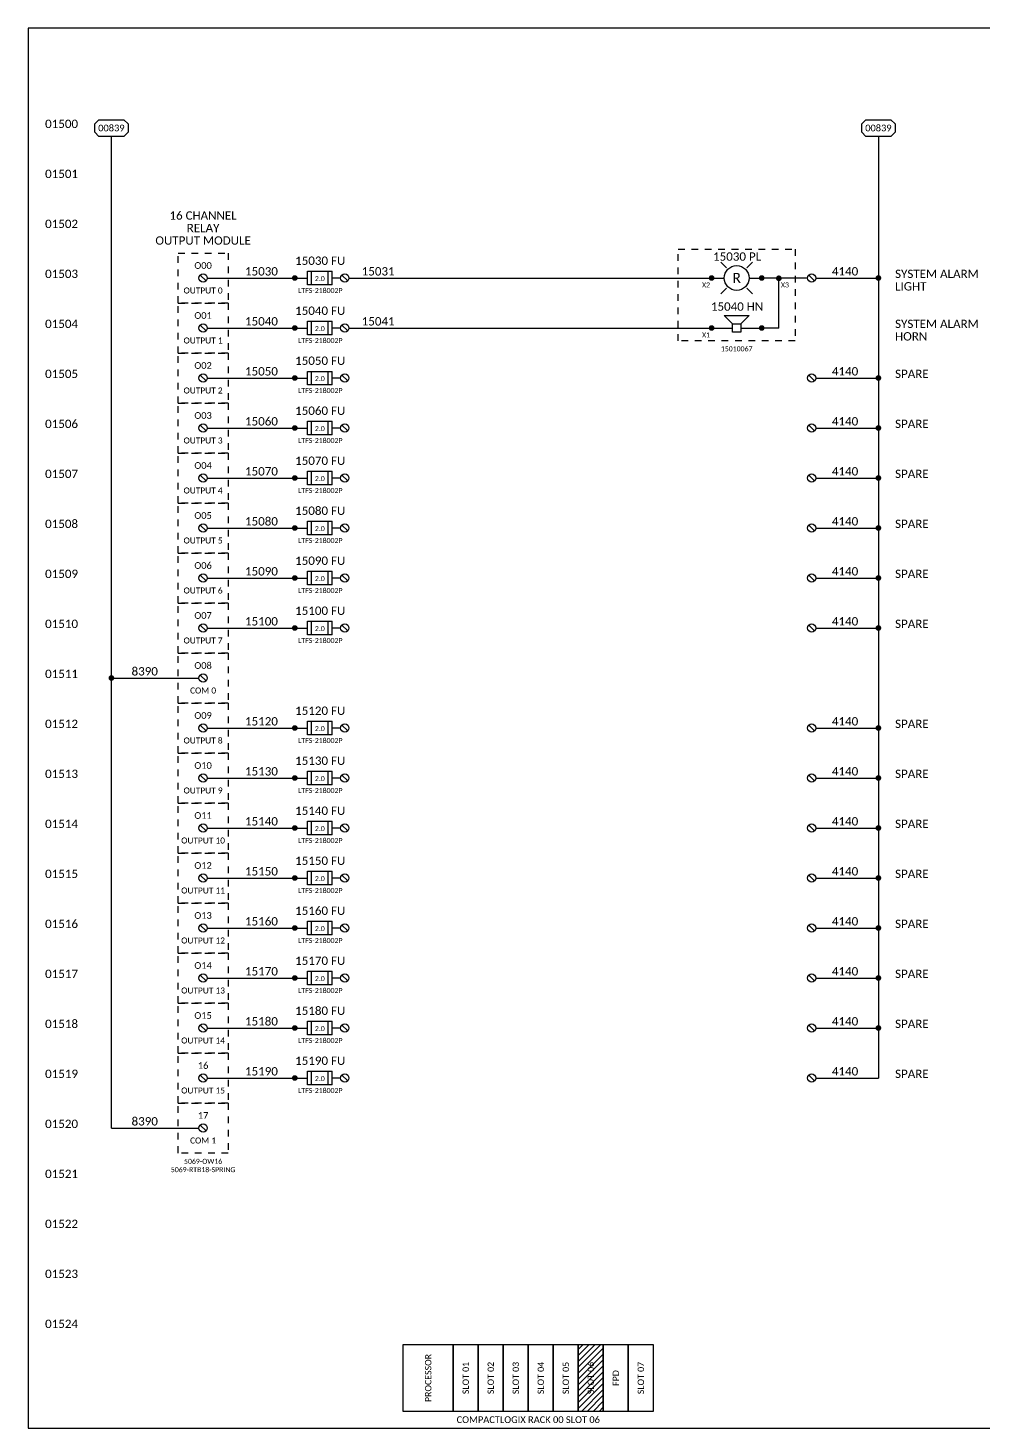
# Model space of a CAD drawing. Header units: inches. Extents: x 0 to 316, y -1 to 150.
# Drawn here: x 155 to 169.33, y 22 to 43 of the extents above; entities that cross this region are included whole.
import ezdxf
from ezdxf.enums import TextEntityAlignment as Align

# ---------------------------------------------------------------- set-up
doc = ezdxf.new("R2010")
doc.units = ezdxf.units.IN
doc.header["$MEASUREMENT"] = 0
doc.linetypes.add('HIDDEN2', pattern=[0.1875, 0.125, -0.0625])
doc.styles.add('Calibri', font='calibri.ttf')

# ---------------------------------------------------------------- blocks, each defined once
blk = doc.blocks.new('TERM')
at = {"color": 2}
blk.add_line((-0.044, 0.044), (0.044, -0.044), dxfattribs=at)
blk.add_circle((0, 0), 0.0625, dxfattribs=at)
blk = doc.blocks.new('CONN')
at = {"color": 2, "const_width": 0.0425}
blk.add_lwpolyline([(0.02125, 0, 1), (-0.02125, 0, 1)], format="xyb", close=True, dxfattribs=at)
blk = doc.blocks.new('FUSE IO')
at = {"color": 2}
for p, q in [((0, 0), (0.188, 0)), ((0.188, 0.1), (0.562, 0.1)), ((0.188, -0.1), (0.188, 0.1)), ((0.248, -0.1), (0.248, 0.1)), ((0.502, -0.1), (0.502, 0.1)), ((0.562, -0.1), (0.562, 0.1)), ((0.688, 0), (0.562, 0)), ((0.562, -0.1), (0.188, -0.1))]:
    blk.add_line(p, q, dxfattribs=at)
for name, p in [('CONN', (0, 0)), ('TERM', (0.75, 0))]:
    blk.add_blockref(name, p)
at = {"color": 3, "style": 'Calibri'}
blk.add_attdef('DEVICE', text='', height=0.125, dxfattribs=at).set_placement((0.381, 0.197), align=Align.CENTER)
at = {"style": 'Calibri'}
blk.add_attdef('AMPS', text='', height=0.075, dxfattribs=at).set_placement((0.375, -0.047), align=Align.CENTER)
for tag, p in [('TL', (0.006, -0.241)), ('TR', (0.756, -0.241))]:
    blk.add_attdef(tag, text='', height=0.1, dxfattribs=at).set_placement(p, align=Align.BOTTOM_CENTER)
at = {"color": 6, "style": 'Calibri'}
blk.add_attdef('PART', text='', height=0.075, dxfattribs=at).set_placement((0.382, -0.188), align=Align.MIDDLE_CENTER)
blk = doc.blocks.new('REF')
at = {"color": 2}
for p, q in [((0, 0.062), (0.062, 0.125)), ((0, -0.062), (0, 0.062)), ((0.062, 0.125), (0.438, 0.125)), ((0.438, 0.125), (0.5, 0.062)), ((0.5, 0.062), (0.5, -0.062)), ((0.062, -0.125), (0, -0.062)), ((0.438, -0.125), (0.062, -0.125)), ((0.5, -0.062), (0.438, -0.125))]:
    blk.add_line(p, q, dxfattribs=at)
at = {"color": 3, "style": 'Calibri'}
blk.add_attdef('XXXXX', text='', height=0.1, dxfattribs=at).set_placement((0.25, -0.05), align=Align.CENTER)
blk = doc.blocks.new('LT - IO MODULE')
at = {"color": 2}
for p, q in [((0.221, 0.154), (0.138, 0.237)), ((0.529, 0.154), (0.612, 0.237)), ((0, 0), (0.189, 0)), ((0.561, 0), (0.75, 0)), ((0.138, -0.237), (0.221, -0.154)), ((0.612, -0.237), (0.529, -0.154))]:
    blk.add_line(p, q, dxfattribs=at)
blk.add_circle((0.375, 0), 0.186, dxfattribs=at)
for p in [(0, 0), (0.75, 0)]:
    blk.add_blockref('CONN', p)
at = {"color": 3, "style": 'Calibri'}
blk.add_attdef('DEVICE', text='', height=0.125, dxfattribs=at).set_placement((0.381, 0.259), align=Align.CENTER)
at = {"style": 'Calibri'}
blk.add_attdef('CLR', text='', height=0.15, dxfattribs=at).set_placement((0.375, 0.002), align=Align.MIDDLE_CENTER)
at = {"color": 6, "style": 'Calibri'}
blk.add_attdef('PART', text='', height=0.075, dxfattribs=at).set_placement((0.382, -0.281), align=Align.MIDDLE_CENTER)
blk = doc.blocks.new('HORN - IO MODULE')
at = {"color": 2}
for p, q in [((0, 0), (0.312, 0)), ((0.312, 0.062), (0.188, 0.188)), ((0.188, 0.188), (0.562, 0.188)), ((0.562, 0.188), (0.438, 0.062)), ((0.438, 0), (0.75, 0))]:
    blk.add_line(p, q, dxfattribs=at)
blk.add_lwpolyline([(0.312, 0.062), (0.438, 0.062), (0.438, -0.062), (0.312, -0.062)], close=True, dxfattribs=at)
for p in [(0, 0), (0.75, 0)]:
    blk.add_blockref('CONN', p)
at = {"color": 3, "style": 'Calibri'}
blk.add_attdef('DEVICE', text='', height=0.125, dxfattribs=at).set_placement((0.381, 0.259), align=Align.CENTER)
at = {"color": 6, "style": 'Calibri'}
blk.add_attdef('PART', text='', height=0.075, dxfattribs=at).set_placement((0.382, -0.25), align=Align.MIDDLE_CENTER)

msp = doc.modelspace()

# ---------------------------------------------------------------- hatches: boundary and pattern name
at = {"linetype": 'Continuous'}
h = msp.add_hatch(dxfattribs=at)
h.set_pattern_fill('ANSI31', color=2, scale=0.5)
h.set_pattern_definition([(45, (157.8125, -1), (-0.04419417, 0.04419417), [])])
h.paths.add_polyline_path([(163.625, 23.25), (163.25, 23.25), (163.25, 22.25), (163.625, 22.25)])
h.paths.add_polyline_path([(163.5, 23), (163.5, 22.5), (163.375, 22.5), (163.375, 23)], flags=0)
h.paths.add_polyline_path([(163.51458, 22.46688), (163.51458, 23.03312), (163.36088, 23.03312), (163.36088, 22.46688)], flags=24)

# ---------------------------------------------------------------- linework, layer by layer
at = {"color": 1}
for p, q in [((156.25, 26.5), (156.25, 41.375)), ((157.6875, 39.25), (159, 39.25)), ((159.8125, 39.25), (165.25, 39.25)), ((157.6875, 38.5), (159, 38.5)), ((159.8125, 38.5), (165.25, 38.5)), ((157.6875, 37.75), (159, 37.75)), ((157.6875, 37), (159, 37)), ((157.6875, 36.25), (159, 36.25)), ((157.6875, 35.5), (159, 35.5)), ((157.6875, 34.75), (159, 34.75)), ((157.6875, 34), (159, 34)), ((156.25, 33.25), (157.5625, 33.25)), ((157.6875, 32.5), (159, 32.5)), ((157.6875, 31.75), (159, 31.75)), ((157.6875, 31), (159, 31)), ((157.6875, 30.25), (159, 30.25)), ((157.6875, 29.5), (159, 29.5)), ((157.6875, 28.75), (159, 28.75)), ((157.6875, 28), (159, 28)), ((157.6875, 27.25), (159, 27.25)), ((156.25, 26.5), (157.5625, 26.5))]:
    msp.add_line(p, q, dxfattribs=at)
at = {"color": 7}
for p, q in [((167.75, 41.375), (167.75, 27.25)), ((166.25731, 38.49565), (166.25731, 39.24565)), ((166.8125, 39.25), (167.75, 39.25)), ((166.25731, 38.49565), (166.00731, 38.49565)), ((166.8125, 37.75), (167.75, 37.75)), ((166.8125, 37), (167.75, 37)), ((166.8125, 36.25), (167.75, 36.25)), ((166.8125, 35.5), (167.75, 35.5)), ((166.8125, 34.75), (167.75, 34.75)), ((166.8125, 34), (167.75, 34)), ((166.8125, 32.5), (167.75, 32.5)), ((166.8125, 31.75), (167.75, 31.75)), ((166.8125, 31), (167.75, 31)), ((166.8125, 30.25), (167.75, 30.25)), ((166.8125, 29.5), (167.75, 29.5)), ((166.8125, 28.75), (167.75, 28.75)), ((166.8125, 28), (167.75, 28)), ((166.8125, 27.25), (167.75, 27.25))]:
    msp.add_line(p, q, dxfattribs=at)
msp.add_line((166.6875, 39.25), (166, 39.25))
at = {"ltscale": 0.25}
msp.add_lwpolyline([(155, 22), (185, 22), (185, 43), (155, 43)], close=True, dxfattribs=at)
at = {"color": 2, "linetype": 'HIDDEN2', "ltscale": 0.5}
for points in [[(157.25, 39.625), (158, 39.625), (158, 38.875), (157.25, 38.875)], [(164.75, 39.68315), (166.5, 39.68315), (166.5, 38.30815), (164.75, 38.30815)], [(157.25, 38.875), (158, 38.875), (158, 38.125), (157.25, 38.125)], [(157.25, 38.125), (158, 38.125), (158, 37.375), (157.25, 37.375)], [(157.25, 37.375), (158, 37.375), (158, 36.625), (157.25, 36.625)], [(157.25, 36.625), (158, 36.625), (158, 35.875), (157.25, 35.875)], [(157.25, 35.875), (158, 35.875), (158, 35.125), (157.25, 35.125)], [(157.25, 35.125), (158, 35.125), (158, 34.375), (157.25, 34.375)], [(157.25, 34.375), (158, 34.375), (158, 33.625), (157.25, 33.625)], [(157.25, 33.625), (158, 33.625), (158, 32.875), (157.25, 32.875)], [(157.25, 32.875), (158, 32.875), (158, 32.125), (157.25, 32.125)], [(157.25, 32.125), (158, 32.125), (158, 31.375), (157.25, 31.375)], [(157.25, 31.375), (158, 31.375), (158, 30.625), (157.25, 30.625)], [(157.25, 30.625), (158, 30.625), (158, 29.875), (157.25, 29.875)], [(157.25, 29.875), (158, 29.875), (158, 29.125), (157.25, 29.125)], [(157.25, 29.125), (158, 29.125), (158, 28.375), (157.25, 28.375)], [(157.25, 28.375), (158, 28.375), (158, 27.625), (157.25, 27.625)], [(157.25, 27.625), (158, 27.625), (158, 26.875), (157.25, 26.875)], [(157.25, 26.875), (158, 26.875), (158, 26.125), (157.25, 26.125)]]:
    msp.add_lwpolyline(points, close=True, dxfattribs=at)
at = {"color": 2, "linetype": 'Continuous'}
for points in [[(160.625, 23.25), (161.375, 23.25), (161.375, 22.25), (160.625, 22.25)], [(161.375, 23.25), (161.75, 23.25), (161.75, 22.25), (161.375, 22.25)], [(161.75, 23.25), (162.125, 23.25), (162.125, 22.25), (161.75, 22.25)], [(162.125, 23.25), (162.5, 23.25), (162.5, 22.25), (162.125, 22.25)], [(162.5, 23.25), (162.875, 23.25), (162.875, 22.25), (162.5, 22.25)], [(162.875, 23.25), (163.25, 23.25), (163.25, 22.25), (162.875, 22.25)], [(163.25, 23.25), (163.625, 23.25), (163.625, 22.25), (163.25, 22.25)], [(163.625, 23.25), (164, 23.25), (164, 22.25), (163.625, 22.25)], [(164, 23.25), (164.375, 23.25), (164.375, 22.25), (164, 22.25)]]:
    msp.add_lwpolyline(points, close=True, dxfattribs=at)

# ---------------------------------------------------------------- block references
for p in [(156, 41.5), (167.5, 41.5)]:
    msp.add_blockref('REF', p).add_auto_attribs({'XXXXX': '00839'})
at = {"color": 1, "linetype": 'Continuous'}
ref = msp.add_blockref('FUSE IO', (159, 39.25), dxfattribs=at)
ref.add_attrib('DEVICE', '15030 FU', dxfattribs={"color": 3, "height": 0.125, "style": 'Calibri'}).set_placement((159.38099, 39.44688), align=Align.CENTER)
ref.add_attrib('AMPS', '2.0', dxfattribs={"height": 0.075, "style": 'Calibri'}).set_placement((159.375, 39.20337), align=Align.CENTER)
ref.add_attrib('PART', 'LTFS-218002P', dxfattribs={"color": 6, "height": 0.075, "style": 'Calibri'}).set_placement((159.3825, 39.0625), align=Align.MIDDLE_CENTER)
at = {"linetype": 'Continuous'}
ref = msp.add_blockref('LT - IO MODULE', (165.25, 39.25), dxfattribs=at)
ref.add_attrib('DEVICE', '15030 PL', dxfattribs={"color": 3, "height": 0.125, "style": 'Calibri'}).set_placement((165.63099, 39.50938), align=Align.CENTER)
ref.add_attrib('CLR', 'R', dxfattribs={"height": 0.15, "style": 'Calibri'}).set_placement((165.62479, 39.25226), align=Align.MIDDLE_CENTER)
for p in [(157.625, 39.25), (166.75, 39.25), (157.625, 38.5), (157.625, 37.75), (166.75, 37.75), (157.625, 37), (166.75, 37), (157.625, 36.25), (166.75, 36.25), (157.625, 35.5), (166.75, 35.5), (157.625, 34.75), (166.75, 34.75), (157.625, 34), (166.75, 34), (157.625, 33.25), (157.625, 32.5), (166.75, 32.5), (157.625, 31.75), (166.75, 31.75), (157.625, 31), (166.75, 31), (157.625, 30.25), (166.75, 30.25), (157.625, 29.5), (166.75, 29.5), (157.625, 28.75), (166.75, 28.75), (157.625, 28), (166.75, 28), (157.625, 27.25), (166.75, 27.25), (157.625, 26.5)]:
    msp.add_blockref('TERM', p)
at = {"color": 2}
for p in [(166.25731, 39.24565), (167.75, 39.25), (167.75, 37.75), (167.75, 37), (167.75, 36.25), (167.75, 35.5), (167.75, 34.75), (167.75, 34), (156.25, 33.25), (167.75, 32.5), (167.75, 31.75), (167.75, 31), (167.75, 30.25), (167.75, 29.5), (167.75, 28.75), (167.75, 28)]:
    msp.add_blockref('CONN', p, dxfattribs=at)
at = {"linetype": 'Continuous'}
ref = msp.add_blockref('HORN - IO MODULE', (165.25, 38.5), dxfattribs=at)
ref.add_attrib('DEVICE', '15040 HN', dxfattribs={"color": 3, "height": 0.125, "style": 'Calibri'}).set_placement((165.63099, 38.75938), align=Align.CENTER)
at = {"color": 1, "linetype": 'Continuous'}
ref = msp.add_blockref('FUSE IO', (159, 38.5), dxfattribs=at)
ref.add_attrib('DEVICE', '15040 FU', dxfattribs={"color": 3, "height": 0.125, "style": 'Calibri'}).set_placement((159.38099, 38.69688), align=Align.CENTER)
ref.add_attrib('AMPS', '2.0', dxfattribs={"height": 0.075, "style": 'Calibri'}).set_placement((159.375, 38.45337), align=Align.CENTER)
ref.add_attrib('PART', 'LTFS-218002P', dxfattribs={"color": 6, "height": 0.075, "style": 'Calibri'}).set_placement((159.3825, 38.3125), align=Align.MIDDLE_CENTER)
ref = msp.add_blockref('FUSE IO', (159, 37.75), dxfattribs=at)
ref.add_attrib('DEVICE', '15050 FU', dxfattribs={"color": 3, "height": 0.125, "style": 'Calibri'}).set_placement((159.38099, 37.94688), align=Align.CENTER)
ref.add_attrib('AMPS', '2.0', dxfattribs={"height": 0.075, "style": 'Calibri'}).set_placement((159.375, 37.70337), align=Align.CENTER)
ref.add_attrib('PART', 'LTFS-218002P', dxfattribs={"color": 6, "height": 0.075, "style": 'Calibri'}).set_placement((159.3825, 37.5625), align=Align.MIDDLE_CENTER)
ref = msp.add_blockref('FUSE IO', (159, 37), dxfattribs=at)
ref.add_attrib('DEVICE', '15060 FU', dxfattribs={"color": 3, "height": 0.125, "style": 'Calibri'}).set_placement((159.38099, 37.19688), align=Align.CENTER)
ref.add_attrib('AMPS', '2.0', dxfattribs={"height": 0.075, "style": 'Calibri'}).set_placement((159.375, 36.95337), align=Align.CENTER)
ref.add_attrib('PART', 'LTFS-218002P', dxfattribs={"color": 6, "height": 0.075, "style": 'Calibri'}).set_placement((159.3825, 36.8125), align=Align.MIDDLE_CENTER)
ref = msp.add_blockref('FUSE IO', (159, 36.25), dxfattribs=at)
ref.add_attrib('DEVICE', '15070 FU', dxfattribs={"color": 3, "height": 0.125, "style": 'Calibri'}).set_placement((159.38099, 36.44688), align=Align.CENTER)
ref.add_attrib('AMPS', '2.0', dxfattribs={"height": 0.075, "style": 'Calibri'}).set_placement((159.375, 36.20337), align=Align.CENTER)
ref.add_attrib('PART', 'LTFS-218002P', dxfattribs={"color": 6, "height": 0.075, "style": 'Calibri'}).set_placement((159.3825, 36.0625), align=Align.MIDDLE_CENTER)
ref = msp.add_blockref('FUSE IO', (159, 35.5), dxfattribs=at)
ref.add_attrib('DEVICE', '15080 FU', dxfattribs={"color": 3, "height": 0.125, "style": 'Calibri'}).set_placement((159.38099, 35.69688), align=Align.CENTER)
ref.add_attrib('AMPS', '2.0', dxfattribs={"height": 0.075, "style": 'Calibri'}).set_placement((159.375, 35.45337), align=Align.CENTER)
ref.add_attrib('PART', 'LTFS-218002P', dxfattribs={"color": 6, "height": 0.075, "style": 'Calibri'}).set_placement((159.3825, 35.3125), align=Align.MIDDLE_CENTER)
ref = msp.add_blockref('FUSE IO', (159, 34.75), dxfattribs=at)
ref.add_attrib('DEVICE', '15090 FU', dxfattribs={"color": 3, "height": 0.125, "style": 'Calibri'}).set_placement((159.38099, 34.94688), align=Align.CENTER)
ref.add_attrib('AMPS', '2.0', dxfattribs={"height": 0.075, "style": 'Calibri'}).set_placement((159.375, 34.70337), align=Align.CENTER)
ref.add_attrib('PART', 'LTFS-218002P', dxfattribs={"color": 6, "height": 0.075, "style": 'Calibri'}).set_placement((159.3825, 34.5625), align=Align.MIDDLE_CENTER)
ref = msp.add_blockref('FUSE IO', (159, 34), dxfattribs=at)
ref.add_attrib('DEVICE', '15100 FU', dxfattribs={"color": 3, "height": 0.125, "style": 'Calibri'}).set_placement((159.38099, 34.19688), align=Align.CENTER)
ref.add_attrib('AMPS', '2.0', dxfattribs={"height": 0.075, "style": 'Calibri'}).set_placement((159.375, 33.95337), align=Align.CENTER)
ref.add_attrib('PART', 'LTFS-218002P', dxfattribs={"color": 6, "height": 0.075, "style": 'Calibri'}).set_placement((159.3825, 33.8125), align=Align.MIDDLE_CENTER)
ref = msp.add_blockref('FUSE IO', (159, 32.5), dxfattribs=at)
ref.add_attrib('DEVICE', '15120 FU', dxfattribs={"color": 3, "height": 0.125, "style": 'Calibri'}).set_placement((159.38099, 32.69688), align=Align.CENTER)
ref.add_attrib('AMPS', '2.0', dxfattribs={"height": 0.075, "style": 'Calibri'}).set_placement((159.375, 32.45337), align=Align.CENTER)
ref.add_attrib('PART', 'LTFS-218002P', dxfattribs={"color": 6, "height": 0.075, "style": 'Calibri'}).set_placement((159.3825, 32.3125), align=Align.MIDDLE_CENTER)
ref = msp.add_blockref('FUSE IO', (159, 31.75), dxfattribs=at)
ref.add_attrib('DEVICE', '15130 FU', dxfattribs={"color": 3, "height": 0.125, "style": 'Calibri'}).set_placement((159.38099, 31.94688), align=Align.CENTER)
ref.add_attrib('AMPS', '2.0', dxfattribs={"height": 0.075, "style": 'Calibri'}).set_placement((159.375, 31.70337), align=Align.CENTER)
ref.add_attrib('PART', 'LTFS-218002P', dxfattribs={"color": 6, "height": 0.075, "style": 'Calibri'}).set_placement((159.3825, 31.5625), align=Align.MIDDLE_CENTER)
ref = msp.add_blockref('FUSE IO', (159, 31), dxfattribs=at)
ref.add_attrib('DEVICE', '15140 FU', dxfattribs={"color": 3, "height": 0.125, "style": 'Calibri'}).set_placement((159.38099, 31.19688), align=Align.CENTER)
ref.add_attrib('AMPS', '2.0', dxfattribs={"height": 0.075, "style": 'Calibri'}).set_placement((159.375, 30.95337), align=Align.CENTER)
ref.add_attrib('PART', 'LTFS-218002P', dxfattribs={"color": 6, "height": 0.075, "style": 'Calibri'}).set_placement((159.3825, 30.8125), align=Align.MIDDLE_CENTER)
ref = msp.add_blockref('FUSE IO', (159, 30.25), dxfattribs=at)
ref.add_attrib('DEVICE', '15150 FU', dxfattribs={"color": 3, "height": 0.125, "style": 'Calibri'}).set_placement((159.38099, 30.44688), align=Align.CENTER)
ref.add_attrib('AMPS', '2.0', dxfattribs={"height": 0.075, "style": 'Calibri'}).set_placement((159.375, 30.20337), align=Align.CENTER)
ref.add_attrib('PART', 'LTFS-218002P', dxfattribs={"color": 6, "height": 0.075, "style": 'Calibri'}).set_placement((159.3825, 30.0625), align=Align.MIDDLE_CENTER)
ref = msp.add_blockref('FUSE IO', (159, 29.5), dxfattribs=at)
ref.add_attrib('DEVICE', '15160 FU', dxfattribs={"color": 3, "height": 0.125, "style": 'Calibri'}).set_placement((159.38099, 29.69688), align=Align.CENTER)
ref.add_attrib('AMPS', '2.0', dxfattribs={"height": 0.075, "style": 'Calibri'}).set_placement((159.375, 29.45337), align=Align.CENTER)
ref.add_attrib('PART', 'LTFS-218002P', dxfattribs={"color": 6, "height": 0.075, "style": 'Calibri'}).set_placement((159.3825, 29.3125), align=Align.MIDDLE_CENTER)
ref = msp.add_blockref('FUSE IO', (159, 28.75), dxfattribs=at)
ref.add_attrib('DEVICE', '15170 FU', dxfattribs={"color": 3, "height": 0.125, "style": 'Calibri'}).set_placement((159.38099, 28.94688), align=Align.CENTER)
ref.add_attrib('AMPS', '2.0', dxfattribs={"height": 0.075, "style": 'Calibri'}).set_placement((159.375, 28.70337), align=Align.CENTER)
ref.add_attrib('PART', 'LTFS-218002P', dxfattribs={"color": 6, "height": 0.075, "style": 'Calibri'}).set_placement((159.3825, 28.5625), align=Align.MIDDLE_CENTER)
ref = msp.add_blockref('FUSE IO', (159, 28), dxfattribs=at)
ref.add_attrib('DEVICE', '15180 FU', dxfattribs={"color": 3, "height": 0.125, "style": 'Calibri'}).set_placement((159.38099, 28.19688), align=Align.CENTER)
ref.add_attrib('AMPS', '2.0', dxfattribs={"height": 0.075, "style": 'Calibri'}).set_placement((159.375, 27.95337), align=Align.CENTER)
ref.add_attrib('PART', 'LTFS-218002P', dxfattribs={"color": 6, "height": 0.075, "style": 'Calibri'}).set_placement((159.3825, 27.8125), align=Align.MIDDLE_CENTER)
ref = msp.add_blockref('FUSE IO', (159, 27.25), dxfattribs=at)
ref.add_attrib('DEVICE', '15190 FU', dxfattribs={"color": 3, "height": 0.125, "style": 'Calibri'}).set_placement((159.38099, 27.44688), align=Align.CENTER)
ref.add_attrib('AMPS', '2.0', dxfattribs={"height": 0.075, "style": 'Calibri'}).set_placement((159.375, 27.20337), align=Align.CENTER)
ref.add_attrib('PART', 'LTFS-218002P', dxfattribs={"color": 6, "height": 0.075, "style": 'Calibri'}).set_placement((159.3825, 27.0625), align=Align.MIDDLE_CENTER)

# ---------------------------------------------------------------- texts
at = {"style": 'Calibri'}
for s, p in [('01500', (155.75, 41.5)), ('01501', (155.75, 40.75)), ('01502', (155.75, 40)), ('01503', (155.75, 39.25)), ('01504', (155.75, 38.5)), ('01505', (155.75, 37.75)), ('01506', (155.75, 37)), ('01507', (155.75, 36.25)), ('01508', (155.75, 35.5)), ('01509', (155.75, 34.75)), ('01510', (155.75, 34)), ('01511', (155.75, 33.25)), ('01512', (155.75, 32.5)), ('01513', (155.75, 31.75)), ('01514', (155.75, 31)), ('01515', (155.75, 30.25)), ('01516', (155.75, 29.5)), ('01517', (155.75, 28.75)), ('01518', (155.75, 28)), ('01519', (155.75, 27.25)), ('01520', (155.75, 26.5)), ('01521', (155.75, 25.75)), ('01522', (155.75, 25)), ('01523', (155.75, 24.25)), ('01524', (155.75, 23.5))]:
    msp.add_text(s, height=0.125, dxfattribs=at).set_placement(p, align=Align.RIGHT)
at = {"color": 3, "style": 'Calibri'}
for s, height, p in [('16 CHANNEL', 0.125, (157.625, 40.1875)), ('RELAY', 0.125, (157.625, 40)), ('OUTPUT MODULE', 0.125, (157.625, 39.8125)), ('O00', 0.1, (157.625, 39.4375)), ('OUTPUT 0', 0.09, (157.625, 39.0625)), ('O01', 0.1, (157.625, 38.6875)), ('OUTPUT 1', 0.09, (157.625, 38.3125)), ('O02', 0.1, (157.625, 37.9375)), ('OUTPUT 2', 0.09, (157.625, 37.5625)), ('O03', 0.1, (157.625, 37.1875)), ('OUTPUT 3', 0.09, (157.625, 36.8125)), ('O04', 0.1, (157.625, 36.4375)), ('OUTPUT 4', 0.09, (157.625, 36.0625)), ('O05', 0.1, (157.625, 35.6875)), ('OUTPUT 5', 0.09, (157.625, 35.3125)), ('O06', 0.1, (157.625, 34.9375)), ('OUTPUT 6', 0.09, (157.625, 34.5625)), ('O07', 0.1, (157.625, 34.1875)), ('OUTPUT 7', 0.09, (157.625, 33.8125)), ('O08', 0.1, (157.625, 33.4375)), ('COM 0', 0.09, (157.625, 33.0625)), ('O09', 0.1, (157.625, 32.6875)), ('OUTPUT 8', 0.09, (157.625, 32.3125)), ('O10', 0.1, (157.625, 31.9375)), ('OUTPUT 9', 0.09, (157.625, 31.5625)), ('O11', 0.1, (157.625, 31.1875)), ('OUTPUT 10', 0.09, (157.625, 30.8125)), ('O12', 0.1, (157.625, 30.4375)), ('OUTPUT 11', 0.09, (157.625, 30.0625)), ('O13', 0.1, (157.625, 29.6875)), ('OUTPUT 12', 0.09, (157.625, 29.3125)), ('O14', 0.1, (157.625, 28.9375)), ('OUTPUT 13', 0.09, (157.625, 28.5625)), ('O15', 0.1, (157.625, 28.1875)), ('OUTPUT 14', 0.09, (157.625, 27.8125)), ('16', 0.1, (157.625, 27.4375)), ('OUTPUT 15', 0.09, (157.625, 27.0625)), ('17', 0.1, (157.625, 26.6875)), ('COM 1', 0.09, (157.625, 26.3125)), ('COMPACTLOGIX RACK 00 SLOT 06', 0.1, (162.5, 22.125))]:
    msp.add_text(s, height=height, dxfattribs=at).set_placement(p, align=Align.MIDDLE_CENTER)
at = {"color": 1, "style": 'Calibri'}
for s, p in [('15030', (158.5, 39.25)), ('15031', (160.25, 39.25)), ('15040', (158.5, 38.5)), ('15041', (160.25, 38.5)), ('15050', (158.5, 37.75)), ('15060', (158.5, 37)), ('15070', (158.5, 36.25)), ('15080', (158.5, 35.5)), ('15090', (158.5, 34.75)), ('15100', (158.5, 34)), ('8390', (156.75, 33.25)), ('15120', (158.5, 32.5)), ('15130', (158.5, 31.75)), ('15140', (158.5, 31)), ('15150', (158.5, 30.25)), ('15160', (158.5, 29.5)), ('15170', (158.5, 28.75)), ('15180', (158.5, 28)), ('15190', (158.5, 27.25)), ('8390', (156.75, 26.5))]:
    msp.add_text(s, height=0.125, dxfattribs=at).set_placement(p, align=Align.BOTTOM_CENTER)
at = {"color": 7, "style": 'Calibri'}
for p in [(167.25, 39.25), (167.25, 37.75), (167.25, 37), (167.25, 36.25), (167.25, 35.5), (167.25, 34.75), (167.25, 34), (167.25, 32.5), (167.25, 31.75), (167.25, 31), (167.25, 30.25), (167.25, 29.5), (167.25, 28.75), (167.25, 28), (167.25, 27.25)]:
    msp.add_text('4140', height=0.125, dxfattribs=at).set_placement(p, align=Align.BOTTOM_CENTER)
at = {"style": 'Calibri'}
for s, p in [('SYSTEM ALARM', (168, 39.25)), ('LIGHT', (168, 39.0625)), ('SYSTEM ALARM', (168, 38.5)), ('HORN', (168, 38.3125)), ('SPARE', (168, 37.75)), ('SPARE', (168, 37)), ('SPARE', (168, 36.25)), ('SPARE', (168, 35.5)), ('SPARE', (168, 34.75)), ('SPARE', (168, 34)), ('SPARE', (168, 32.5)), ('SPARE', (168, 31.75)), ('SPARE', (168, 31)), ('SPARE', (168, 30.25)), ('SPARE', (168, 29.5)), ('SPARE', (168, 28.75)), ('SPARE', (168, 28)), ('SPARE', (168, 27.25))]:
    msp.add_text(s, height=0.125, dxfattribs=at).set_placement(p)
at = {"linetype": 'Continuous', "style": 'Calibri'}
for s, p in [('X2', (165.22606, 39.18315)), ('X1', (165.22606, 38.43315))]:
    msp.add_text(s, height=0.075, dxfattribs=at).set_placement(p, align=Align.TOP_RIGHT)
msp.add_text('X3', height=0.075, dxfattribs=at).set_placement((166.28856, 39.18315), align=Align.TOP_LEFT)
at = {"color": 6, "style": 'Calibri'}
for s, p in [('15010067', (165.625, 38.1875)), ('5069-OW16', (157.625, 26)), ('5069-RTB18-SPRING', (157.625, 25.875))]:
    msp.add_text(s, height=0.075, dxfattribs=at).set_placement(p, align=Align.MIDDLE_CENTER)
at = {"color": 3, "style": 'Calibri'}
for s, p in [('PROCESSOR', (161, 22.75)), ('SLOT 01', (161.5625, 22.75)), ('SLOT 02', (161.9375, 22.75)), ('SLOT 03', (162.3125, 22.75)), ('SLOT 04', (162.6875, 22.75)), ('SLOT 05', (163.0625, 22.75)), ('SLOT 06', (163.4375, 22.75)), ('SLOT 07', (164.1875, 22.75)), ('FPD', (163.8125, 22.75))]:
    msp.add_text(s, height=0.095, rotation=90, dxfattribs=at).set_placement(p, align=Align.MIDDLE_CENTER)

doc.saveas('drawing.dxf')
